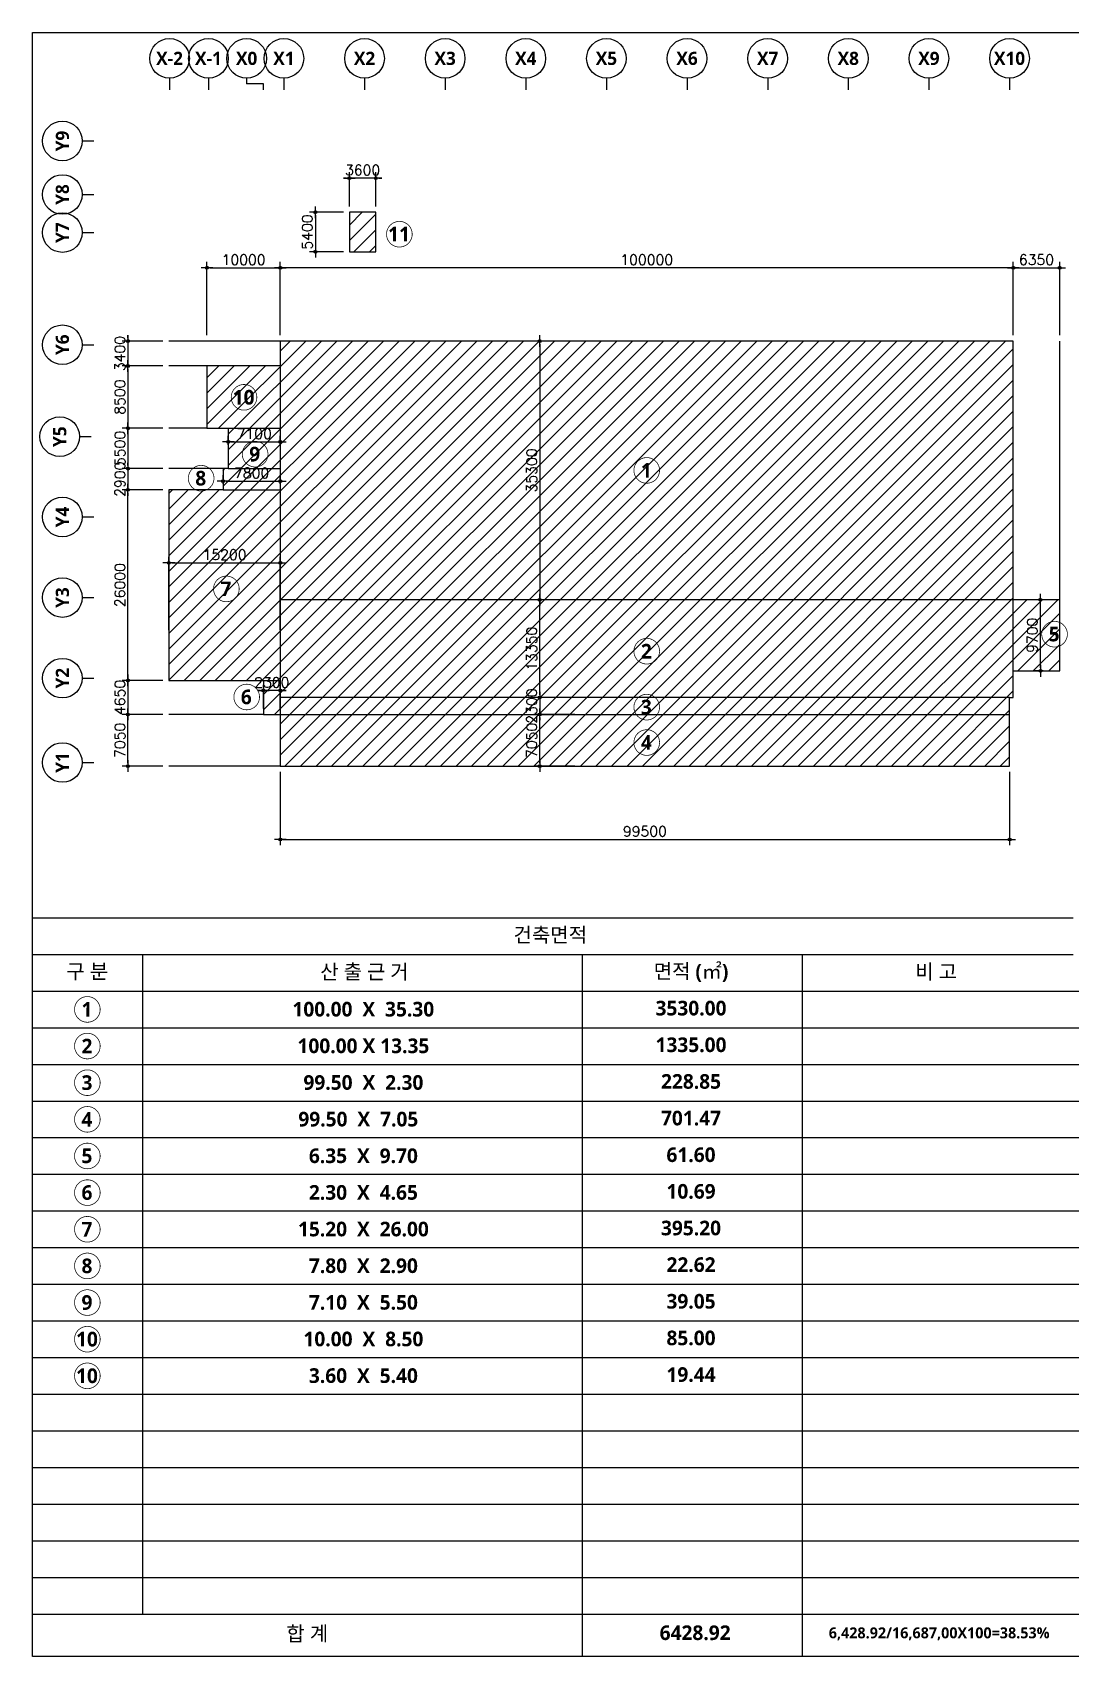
# Model space of a CAD drawing. Header units: millimetres. Extents: x 8000 to 190005487, y 8000 to 455456909.
# Drawn here: x 8000 to 149623, y 8000 to 229600 of the extents above; entities that cross this region are included whole.
import ezdxf
from ezdxf.enums import TextEntityAlignment as Align

# ---------------------------------------------------------------- set-up
doc = ezdxf.new("R2010")
doc.units = ezdxf.units.MM
doc.header["$LTSCALE"] = 800
doc.header["$MEASUREMENT"] = 0
doc.header["$PDSIZE"] = -10
doc.layers.get('0').update_dxf_attribs({"linetype": 'CONTINUOUS'})
doc.layers.get('Defpoints').update_dxf_attribs({"color": 153, "linetype": 'CONTINUOUS'})
for name, color, linetype in [('1-HY', 8, 'CONTINUOUS'), ('8', 8, 'CONTINUOUS'), ('A-ANNO-TEXT2', 3, 'CONTINUOUS'), ('COL', 2, 'CONTINUOUS'), ('X-SEC-종$0$A-ST-AXIS-BUB', 7, 'CONTINUOUS')]:
    doc.layers.add(name, color=color, linetype=linetype)
doc.styles.add('SH_대대리576', font='NanumGothicBold.ttf')
doc.styles.get("Standard").update_dxf_attribs({"font": 'SIMPLEX.shx'})
doc.dimstyles.new('사본 SHP 800', dxfattribs={"dimscale": 400, "dimtxt": 3.5, "dimasz": 1, "dimexe": 2, "dimexo": 2, "dimgap": 1, "dimtad": 1, "dimdec": 0, "dimzin": 0, "dimdsep": 46, "dimtxsty": 'Standard', "dimblk": 'DIMDOT', "dimcen": 0.09, "dimclrt": 3, "dimadec": 0, "dimazin": 1, "dimtfac": 1, "dimtdec": 0, "dimtix": 1, "dimtmove": 2, "dimatfit": 0, "dimldrblk": 'DIMDOT', "dimfxl": 1, "dimtfillclr": 3, "dimtolj": 1, "dimtzin": 0, "dimarcsym": 0})

# ---------------------------------------------------------------- blocks, each defined once
blk = doc.blocks.new('X-SEC-종$0$A-ST-AXIS-BUB-1')
at = {"layer": 'X-SEC-종$0$A-ST-AXIS-BUB'}
blk.add_line((0, 350), (0, 0), dxfattribs=at)
blk.add_circle((0, 950), 600, dxfattribs=at)
blk = doc.blocks.new('A$C75C439D1')
at = {"layer": 'X-SEC-종$0$A-ST-AXIS-BUB'}
blk.add_line((1800, 1050, -103000), (1800, 525, -103000), dxfattribs=at)
at = {"layer": 'X-SEC-종$0$A-ST-AXIS-BUB', "elevation": -103000}
blk.add_lwpolyline([(3323, 0), (3323, 525), (1800, 525)], dxfattribs=at)
at = {"layer": 'X-SEC-종$0$A-ST-AXIS-BUB'}
blk.add_circle((1800, 2850, -103000), 1800, dxfattribs=at)
blk = doc.blocks.new('DIMDOT')
at = {"color": 0}
blk.add_line((-2, 0), (2, 0), dxfattribs=at)
for radius in [0.5, 0.25]:
    blk.add_circle((0, 0), radius, dxfattribs=at)
blk = doc.blocks.new('*D117')
at = {"color": 0, "lineweight": -2}
for p, q in [((41805, 188293), (41805, 198293)), ((141405, 197493), (42205, 197493)), ((141805, 188293), (141805, 198293))]:
    blk.add_line(p, q, dxfattribs=at)
at = {"layer": 'Defpoints', "color": 0}
for p in [(41805, 197493), (41805, 187493), (141805, 187493)]:
    blk.add_point(p, dxfattribs=at)
at = {"color": 0, "linetype": 'ByBlock', "lineweight": -2, "xscale": 400, "yscale": 400, "zscale": 400, "rotation": 180}
blk.add_blockref('DIMDOT', (41805, 197493), dxfattribs=at)
at = {"color": 0, "linetype": 'ByBlock', "lineweight": -2, "xscale": 400, "yscale": 400, "zscale": 400}
blk.add_blockref('DIMDOT', (141805, 197493), dxfattribs=at)
at = {"color": 3, "insert": (91805, 198594), "char_height": 1400, "attachment_point": 5}
blk.add_mtext('\\A1;100000', dxfattribs=at)
blk = doc.blocks.new('*D118')
at = {"color": 0, "lineweight": -2}
for p, q in [((31805, 188293), (31805, 198293)), ((32205, 197493), (41405, 197493)), ((41805, 188293), (41805, 198293))]:
    blk.add_line(p, q, dxfattribs=at)
at = {"layer": 'Defpoints', "color": 0}
for p in [(41805, 197493), (31805, 187493), (41805, 187493)]:
    blk.add_point(p, dxfattribs=at)
at = {"color": 0, "linetype": 'ByBlock', "lineweight": -2, "xscale": 400, "yscale": 400, "zscale": 400, "rotation": 180}
blk.add_blockref('DIMDOT', (31805, 197493), dxfattribs=at)
at = {"color": 0, "linetype": 'ByBlock', "lineweight": -2, "xscale": 400, "yscale": 400, "zscale": 400}
blk.add_blockref('DIMDOT', (41805, 197493), dxfattribs=at)
at = {"color": 3, "insert": (36805, 198594), "char_height": 1400, "attachment_point": 5}
blk.add_mtext('\\A1;10000', dxfattribs=at)
blk = doc.blocks.new('*D119')
at = {"color": 0, "lineweight": -2}
for p, q in [((25805, 187493), (20229, 187493)), ((21029, 187893), (21029, 188293)), ((21029, 187493), (21029, 184093)), ((25805, 184093), (20229, 184093)), ((21029, 183693), (21029, 183293))]:
    blk.add_line(p, q, dxfattribs=at)
at = {"layer": 'Defpoints', "color": 0}
for p in [(26605, 187493), (21029, 184093), (26605, 184093)]:
    blk.add_point(p, dxfattribs=at)
at = {"color": 0, "linetype": 'ByBlock', "lineweight": -2, "xscale": 400, "yscale": 400, "zscale": 400}
for p, rotation in [((21029, 187493), 270), ((21029, 184093), 90)]:
    blk.add_blockref('DIMDOT', p, dxfattribs=dict(at, rotation=rotation))
at = {"color": 3, "insert": (19928, 185793), "char_height": 1400, "attachment_point": 5, "rotation": 90}
blk.add_mtext('\\A1;3400', dxfattribs=at)
blk = doc.blocks.new('*D120')
at = {"color": 0, "lineweight": -2}
for p, q in [((25805, 184093), (20229, 184093)), ((21029, 183693), (21029, 175993)), ((25805, 175593), (20229, 175593))]:
    blk.add_line(p, q, dxfattribs=at)
at = {"layer": 'Defpoints', "color": 0}
for p in [(26605, 184093), (21029, 175593), (26605, 175593)]:
    blk.add_point(p, dxfattribs=at)
at = {"color": 0, "linetype": 'ByBlock', "lineweight": -2, "xscale": 400, "yscale": 400, "zscale": 400}
for p, rotation in [((21029, 184093), 90), ((21029, 175593), 270)]:
    blk.add_blockref('DIMDOT', p, dxfattribs=dict(at, rotation=rotation))
at = {"color": 3, "insert": (19928, 179843), "char_height": 1400, "attachment_point": 5, "rotation": 90}
blk.add_mtext('\\A1;8500', dxfattribs=at)
blk = doc.blocks.new('*D121')
at = {"color": 0, "lineweight": -2}
for p, q in [((25805, 175593), (20229, 175593)), ((21029, 175193), (21029, 170493)), ((25805, 170093), (20229, 170093))]:
    blk.add_line(p, q, dxfattribs=at)
at = {"layer": 'Defpoints', "color": 0}
for p in [(26605, 175593), (21029, 170093), (26605, 170093)]:
    blk.add_point(p, dxfattribs=at)
at = {"color": 0, "linetype": 'ByBlock', "lineweight": -2, "xscale": 400, "yscale": 400, "zscale": 400}
for p, rotation in [((21029, 175593), 90), ((21029, 170093), 270)]:
    blk.add_blockref('DIMDOT', p, dxfattribs=dict(at, rotation=rotation))
at = {"color": 3, "insert": (19928, 172843), "char_height": 1400, "attachment_point": 5, "rotation": 90}
blk.add_mtext('\\A1;5500', dxfattribs=at)
blk = doc.blocks.new('*D122')
at = {"color": 0, "lineweight": -2}
for p, q in [((21029, 170493), (21029, 170893)), ((25805, 170093), (20229, 170093)), ((21029, 170093), (21029, 167193)), ((25805, 167193), (20229, 167193)), ((21029, 166793), (21029, 166393))]:
    blk.add_line(p, q, dxfattribs=at)
at = {"layer": 'Defpoints', "color": 0}
for p in [(26605, 170093), (21029, 167193), (26605, 167193)]:
    blk.add_point(p, dxfattribs=at)
at = {"color": 0, "linetype": 'ByBlock', "lineweight": -2, "xscale": 400, "yscale": 400, "zscale": 400}
for p, rotation in [((21029, 170093), 270), ((21029, 167193), 90)]:
    blk.add_blockref('DIMDOT', p, dxfattribs=dict(at, rotation=rotation))
at = {"color": 3, "insert": (19928, 168643), "char_height": 1400, "attachment_point": 5, "rotation": 90}
blk.add_mtext('\\A1;2900', dxfattribs=at)
blk = doc.blocks.new('*D123')
at = {"color": 0, "lineweight": -2}
for p, q in [((25805, 167193), (20229, 167193)), ((21029, 141593), (21029, 166793)), ((25805, 141193), (20229, 141193))]:
    blk.add_line(p, q, dxfattribs=at)
at = {"layer": 'Defpoints', "color": 0}
for p in [(21029, 167193), (26605, 167193), (26605, 141193)]:
    blk.add_point(p, dxfattribs=at)
at = {"color": 0, "linetype": 'ByBlock', "lineweight": -2, "xscale": 400, "yscale": 400, "zscale": 400}
for p, rotation in [((21029, 167193), 90), ((21029, 141193), 270)]:
    blk.add_blockref('DIMDOT', p, dxfattribs=dict(at, rotation=rotation))
at = {"color": 3, "insert": (19928, 154193), "char_height": 1400, "attachment_point": 5, "rotation": 90}
blk.add_mtext('\\A1;26000', dxfattribs=at)
blk = doc.blocks.new('*D124')
at = {"color": 0, "lineweight": -2}
for p, q in [((25805, 141193), (20229, 141193)), ((21029, 140793), (21029, 136943)), ((25805, 136543), (20229, 136543))]:
    blk.add_line(p, q, dxfattribs=at)
at = {"layer": 'Defpoints', "color": 0}
for p in [(26605, 141193), (21029, 136543), (26605, 136543)]:
    blk.add_point(p, dxfattribs=at)
at = {"color": 0, "linetype": 'ByBlock', "lineweight": -2, "xscale": 400, "yscale": 400, "zscale": 400}
for p, rotation in [((21029, 141193), 90), ((21029, 136543), 270)]:
    blk.add_blockref('DIMDOT', p, dxfattribs=dict(at, rotation=rotation))
at = {"color": 3, "insert": (19928, 138868), "char_height": 1400, "attachment_point": 5, "rotation": 90}
blk.add_mtext('\\A1;4650', dxfattribs=at)
blk = doc.blocks.new('*D125')
at = {"color": 0, "lineweight": -2}
for p, q in [((25805, 136543), (20229, 136543)), ((21029, 129893), (21029, 136143)), ((25805, 129493), (20229, 129493))]:
    blk.add_line(p, q, dxfattribs=at)
at = {"layer": 'Defpoints', "color": 0}
for p in [(21029, 136543), (26605, 136543), (26605, 129493)]:
    blk.add_point(p, dxfattribs=at)
at = {"color": 0, "linetype": 'ByBlock', "lineweight": -2, "xscale": 400, "yscale": 400, "zscale": 400}
for p, rotation in [((21029, 136543), 90), ((21029, 129493), 270)]:
    blk.add_blockref('DIMDOT', p, dxfattribs=dict(at, rotation=rotation))
at = {"color": 3, "insert": (19928, 133018), "char_height": 1400, "attachment_point": 5, "rotation": 90}
blk.add_mtext('\\A1;7050', dxfattribs=at)
blk = doc.blocks.new('*D126')
at = {"color": 0, "lineweight": -2}
for p, q in [((81987, 187493), (76411, 187493)), ((77211, 187093), (77211, 152593)), ((81987, 152193), (76411, 152193))]:
    blk.add_line(p, q, dxfattribs=at)
at = {"layer": 'Defpoints', "color": 0}
for p in [(82787, 187493), (77211, 152193), (82787, 152193)]:
    blk.add_point(p, dxfattribs=at)
at = {"color": 0, "linetype": 'ByBlock', "lineweight": -2, "xscale": 400, "yscale": 400, "zscale": 400}
for p, rotation in [((77211, 187493), 90), ((77211, 152193), 270)]:
    blk.add_blockref('DIMDOT', p, dxfattribs=dict(at, rotation=rotation))
at = {"color": 3, "insert": (76110, 169843), "char_height": 1400, "attachment_point": 5, "rotation": 90}
blk.add_mtext('\\A1;35300', dxfattribs=at)
blk = doc.blocks.new('*D127')
at = {"color": 0, "lineweight": -2}
for p, q in [((141805, 188293), (141805, 198293)), ((142205, 197493), (147755, 197493)), ((148155, 188293), (148155, 198293))]:
    blk.add_line(p, q, dxfattribs=at)
at = {"layer": 'Defpoints', "color": 0}
for p in [(148155, 197493), (141805, 187493), (148155, 187493)]:
    blk.add_point(p, dxfattribs=at)
at = {"color": 0, "linetype": 'ByBlock', "lineweight": -2, "xscale": 400, "yscale": 400, "zscale": 400, "rotation": 180}
blk.add_blockref('DIMDOT', (141805, 197493), dxfattribs=at)
at = {"color": 0, "linetype": 'ByBlock', "lineweight": -2, "xscale": 400, "yscale": 400, "zscale": 400}
blk.add_blockref('DIMDOT', (148155, 197493), dxfattribs=at)
at = {"color": 3, "insert": (144980, 198594), "char_height": 1400, "attachment_point": 5}
blk.add_mtext('\\A1;6350', dxfattribs=at)
blk = doc.blocks.new('*D128')
at = {"color": 0, "lineweight": -2}
for p, q in [((81987, 152193), (76411, 152193)), ((77211, 139243), (77211, 151793)), ((81987, 138843), (76411, 138843))]:
    blk.add_line(p, q, dxfattribs=at)
at = {"layer": 'Defpoints', "color": 0}
for p in [(77211, 152193), (82787, 152193), (82787, 138843)]:
    blk.add_point(p, dxfattribs=at)
at = {"color": 0, "linetype": 'ByBlock', "lineweight": -2, "xscale": 400, "yscale": 400, "zscale": 400}
for p, rotation in [((77211, 152193), 90), ((77211, 138843), 270)]:
    blk.add_blockref('DIMDOT', p, dxfattribs=dict(at, rotation=rotation))
at = {"color": 3, "insert": (76110, 145518), "char_height": 1400, "attachment_point": 5, "rotation": 90}
blk.add_mtext('\\A1;13350', dxfattribs=at)
blk = doc.blocks.new('*D129')
at = {"color": 0, "lineweight": -2}
for p, q in [((77211, 139243), (77211, 139643)), ((81987, 138843), (76411, 138843)), ((77211, 138843), (77211, 136543)), ((81987, 136543), (76411, 136543)), ((77211, 136143), (77211, 135743))]:
    blk.add_line(p, q, dxfattribs=at)
at = {"layer": 'Defpoints', "color": 0}
for p in [(82787, 138843), (77211, 136543), (82787, 136543)]:
    blk.add_point(p, dxfattribs=at)
at = {"color": 0, "linetype": 'ByBlock', "lineweight": -2, "xscale": 400, "yscale": 400, "zscale": 400}
for p, rotation in [((77211, 138843), 270), ((77211, 136543), 90)]:
    blk.add_blockref('DIMDOT', p, dxfattribs=dict(at, rotation=rotation))
at = {"color": 3, "insert": (76110, 137693), "char_height": 1400, "attachment_point": 5, "rotation": 90}
blk.add_mtext('\\A1;2300', dxfattribs=at)
blk = doc.blocks.new('*D130')
at = {"color": 0, "lineweight": -2}
for p, q in [((81987, 136543), (76411, 136543)), ((77211, 129893), (77211, 136143)), ((81987, 129493), (76411, 129493))]:
    blk.add_line(p, q, dxfattribs=at)
at = {"layer": 'Defpoints', "color": 0}
for p in [(77211, 136543), (82787, 136543), (82787, 129493)]:
    blk.add_point(p, dxfattribs=at)
at = {"color": 0, "linetype": 'ByBlock', "lineweight": -2, "xscale": 400, "yscale": 400, "zscale": 400}
for p, rotation in [((77211, 136543), 90), ((77211, 129493), 270)]:
    blk.add_blockref('DIMDOT', p, dxfattribs=dict(at, rotation=rotation))
at = {"color": 3, "insert": (76110, 133018), "char_height": 1400, "attachment_point": 5, "rotation": 90}
blk.add_mtext('\\A1;7050', dxfattribs=at)
blk = doc.blocks.new('*D131')
at = {"color": 0, "lineweight": -2}
for p, q in [((41805, 128693), (41805, 118693)), ((141305, 128693), (141305, 118693)), ((42205, 119493), (140905, 119493))]:
    blk.add_line(p, q, dxfattribs=at)
at = {"layer": 'Defpoints', "color": 0}
for p in [(41805, 129493), (141305, 129493), (141305, 119493)]:
    blk.add_point(p, dxfattribs=at)
at = {"color": 0, "linetype": 'ByBlock', "lineweight": -2, "xscale": 400, "yscale": 400, "zscale": 400, "rotation": 180}
blk.add_blockref('DIMDOT', (41805, 119493), dxfattribs=at)
at = {"color": 0, "linetype": 'ByBlock', "lineweight": -2, "xscale": 400, "yscale": 400, "zscale": 400}
blk.add_blockref('DIMDOT', (141305, 119493), dxfattribs=at)
at = {"color": 3, "insert": (91555, 120594), "char_height": 1400, "attachment_point": 5}
blk.add_mtext('\\A1;99500', dxfattribs=at)
blk = doc.blocks.new('*D132')
at = {"color": 0, "lineweight": -2}
for p, q in [((145891, 152193), (144707, 152193)), ((145507, 142893), (145507, 151793)), ((145891, 142493), (144707, 142493))]:
    blk.add_line(p, q, dxfattribs=at)
at = {"layer": 'Defpoints', "color": 0}
for p in [(145507, 152193), (146691, 152193), (146691, 142493)]:
    blk.add_point(p, dxfattribs=at)
at = {"color": 0, "linetype": 'ByBlock', "lineweight": -2, "xscale": 400, "yscale": 400, "zscale": 400}
for p, rotation in [((145507, 152193), 90), ((145507, 142493), 270)]:
    blk.add_blockref('DIMDOT', p, dxfattribs=dict(at, rotation=rotation))
at = {"color": 3, "insert": (144406, 147343), "char_height": 1400, "attachment_point": 5, "rotation": 90}
blk.add_mtext('\\A1;9700', dxfattribs=at)
blk = doc.blocks.new('*D133')
at = {"color": 0, "lineweight": -2}
for p, q in [((39105, 139807), (38705, 139807)), ((39505, 137343), (39505, 140607)), ((41805, 139807), (39505, 139807)), ((41805, 137343), (41805, 140607)), ((42205, 139807), (42605, 139807))]:
    blk.add_line(p, q, dxfattribs=at)
at = {"layer": 'Defpoints', "color": 0}
for p in [(39505, 139807), (39505, 136543), (41805, 136543)]:
    blk.add_point(p, dxfattribs=at)
at = {"color": 0, "linetype": 'ByBlock', "lineweight": -2, "xscale": 400, "yscale": 400, "zscale": 400}
blk.add_blockref('DIMDOT', (39505, 139807), dxfattribs=at)
at = {"color": 0, "linetype": 'ByBlock', "lineweight": -2, "xscale": 400, "yscale": 400, "zscale": 400, "rotation": 180}
blk.add_blockref('DIMDOT', (41805, 139807), dxfattribs=at)
at = {"color": 3, "insert": (40655, 140908), "char_height": 1400, "attachment_point": 5}
blk.add_mtext('\\A1;2300', dxfattribs=at)
blk = doc.blocks.new('*D134')
at = {"color": 0, "lineweight": -2}
for p, q in [((26605, 148042), (26605, 158042)), ((41805, 148042), (41805, 158042)), ((27005, 157242), (41405, 157242))]:
    blk.add_line(p, q, dxfattribs=at)
at = {"layer": 'Defpoints', "color": 0}
for p in [(41805, 157242), (26605, 147242), (41805, 147242)]:
    blk.add_point(p, dxfattribs=at)
at = {"color": 0, "linetype": 'ByBlock', "lineweight": -2, "xscale": 400, "yscale": 400, "zscale": 400, "rotation": 180}
blk.add_blockref('DIMDOT', (26605, 157242), dxfattribs=at)
at = {"color": 0, "linetype": 'ByBlock', "lineweight": -2, "xscale": 400, "yscale": 400, "zscale": 400}
blk.add_blockref('DIMDOT', (41805, 157242), dxfattribs=at)
at = {"color": 3, "insert": (34205, 158343), "char_height": 1400, "attachment_point": 5}
blk.add_mtext('\\A1;15200', dxfattribs=at)
blk = doc.blocks.new('*D135')
at = {"color": 0, "lineweight": -2}
for p, q in [((34005, 167993), (34005, 169179)), ((41805, 167993), (41805, 169179)), ((34405, 168379), (41405, 168379))]:
    blk.add_line(p, q, dxfattribs=at)
at = {"layer": 'Defpoints', "color": 0}
for p in [(34005, 167193), (41805, 168379), (41805, 167193)]:
    blk.add_point(p, dxfattribs=at)
at = {"color": 0, "linetype": 'ByBlock', "lineweight": -2, "xscale": 400, "yscale": 400, "zscale": 400, "rotation": 180}
blk.add_blockref('DIMDOT', (34005, 168379), dxfattribs=at)
at = {"color": 0, "linetype": 'ByBlock', "lineweight": -2, "xscale": 400, "yscale": 400, "zscale": 400}
blk.add_blockref('DIMDOT', (41805, 168379), dxfattribs=at)
at = {"color": 3, "insert": (37905, 169480), "char_height": 1400, "attachment_point": 5}
blk.add_mtext('\\A1;7800', dxfattribs=at)
blk = doc.blocks.new('*D136')
at = {"color": 0, "lineweight": -2}
for p, q in [((34705, 173355), (34705, 174542)), ((35105, 173742), (41405, 173742)), ((41805, 173355), (41805, 174542))]:
    blk.add_line(p, q, dxfattribs=at)
at = {"layer": 'Defpoints', "color": 0}
for p in [(41805, 173742), (34705, 172555), (41805, 172555)]:
    blk.add_point(p, dxfattribs=at)
at = {"color": 0, "linetype": 'ByBlock', "lineweight": -2, "xscale": 400, "yscale": 400, "zscale": 400, "rotation": 180}
blk.add_blockref('DIMDOT', (34705, 173742), dxfattribs=at)
at = {"color": 0, "linetype": 'ByBlock', "lineweight": -2, "xscale": 400, "yscale": 400, "zscale": 400}
blk.add_blockref('DIMDOT', (41805, 173742), dxfattribs=at)
at = {"color": 3, "insert": (38255, 174843), "char_height": 1400, "attachment_point": 5}
blk.add_mtext('\\A1;7100', dxfattribs=at)
blk = doc.blocks.new('*D144')
at = {"color": 0, "lineweight": -2}
for p, q in [((50441, 205077), (45792, 205077)), ((46592, 204677), (46592, 200077)), ((50441, 199677), (45792, 199677))]:
    blk.add_line(p, q, dxfattribs=at)
at = {"layer": 'Defpoints', "color": 0}
for p in [(51241, 205077), (46592, 199677), (51241, 199677)]:
    blk.add_point(p, dxfattribs=at)
at = {"color": 0, "linetype": 'ByBlock', "lineweight": -2, "xscale": 400, "yscale": 400, "zscale": 400}
for p, rotation in [((46592, 205077), 90), ((46592, 199677), 270)]:
    blk.add_blockref('DIMDOT', p, dxfattribs=dict(at, rotation=rotation))
at = {"color": 3, "insert": (45491, 202377), "char_height": 1400, "attachment_point": 5, "rotation": 90}
blk.add_mtext('\\A1;5400', dxfattribs=at)
blk = doc.blocks.new('*D145')
at = {"color": 0, "lineweight": -2}
for p, q in [((51241, 205877), (51241, 210526)), ((54841, 205877), (54841, 210526)), ((50841, 209726), (50441, 209726)), ((54841, 209726), (51241, 209726)), ((55241, 209726), (55641, 209726))]:
    blk.add_line(p, q, dxfattribs=at)
at = {"layer": 'Defpoints', "color": 0}
for p in [(51241, 209726), (51241, 205077), (54841, 205077)]:
    blk.add_point(p, dxfattribs=at)
at = {"color": 0, "linetype": 'ByBlock', "lineweight": -2, "xscale": 400, "yscale": 400, "zscale": 400}
blk.add_blockref('DIMDOT', (51241, 209726), dxfattribs=at)
at = {"color": 0, "linetype": 'ByBlock', "lineweight": -2, "xscale": 400, "yscale": 400, "zscale": 400, "rotation": 180}
blk.add_blockref('DIMDOT', (54841, 209726), dxfattribs=at)
at = {"color": 3, "insert": (53041, 210826), "char_height": 1400, "attachment_point": 5}
blk.add_mtext('\\A1;3600', dxfattribs=at)

msp = doc.modelspace()

# ---------------------------------------------------------------- hatches: boundary and pattern name
at = {"layer": '1-HY', "transparency": 33554687}
h = msp.add_hatch(dxfattribs=at)
h.set_pattern_fill('ANSI31', color=256, scale=12000)
h.set_pattern_definition([(45, (-2825949, 1441491.1), (-1060.6602, 1060.6602), [])])
h.paths.add_polyline_path([(54840.8, 199677), (54840.8, 205077), (51240.8, 205077), (51240.8, 199677)])
h = msp.add_hatch(dxfattribs=at)
h.set_pattern_fill('ANSI31', color=256, scale=12000)
h.set_pattern_definition([(45, (-2359982.4, 1441491.1), (-1060.6602, 1060.6602), [])])
h.paths.add_polyline_path([(31805.3, 175592.9), (34705.3, 175592.9), (34705.3, 170092.9), (34005.3, 170092.9), (34005.3, 167192.9), (26605.3, 167192.9), (26605.3, 141192.9), (39505.3, 141192.9), (39505.3, 136542.9), (41805.3, 136542.9), (41805.3, 129492.9), (141305.3, 129492.9), (141305.3, 138842.9), (141805.3, 138842.9), (141805.3, 142492.9), (148155.3, 142492.9), (148155.3, 152192.9), (141805.3, 152192.9), (141805.3, 163492.9), (141805.3, 187492.9), (118805.3, 187492.9), (86805.3, 187492.9), (82305.3, 187492.9), (46605.3, 187492.9), (41805.3, 187492.9), (41805.3, 184092.9), (31805.3, 184092.9)])

# ---------------------------------------------------------------- linework, layer by layer
for p, q in [((41805.3, 184092.9), (41805.3, 152192.9)), ((34705.3, 175592.9), (41805.3, 175592.9)), ((34705.3, 170092.9), (41805.3, 170092.9)), ((34005.3, 167192.9), (41805.3, 167192.9)), ((141805.3, 152192.9), (41805.3, 152192.9)), ((41805.3, 152192.9), (41805.3, 136542.9)), ((141805.3, 142492.9), (141805.3, 152192.9)), ((39505.3, 141192.9), (41805.3, 141192.9)), ((141305.3, 138842.9), (41805.3, 138842.9)), ((41805.3, 136542.9), (141305.3, 136542.9)), ((23000, 103800), (23000, 13800)), ((23000, 103800), (23000, 98800)), ((23000, 103800), (23000, 98800)), ((83000, 103800), (83000, 8000)), ((113000, 103800), (113000, 8000)), ((8000, 98800), (292000, 98800)), ((8000, 93800), (292000, 93800)), ((8000, 88800), (292000, 88800)), ((8000, 83800), (292000, 83800)), ((8000, 78800), (292000, 78800)), ((8000, 73800), (292000, 73800)), ((8000, 68800), (292000, 68800)), ((8000, 63800), (292000, 63800)), ((8000, 58800), (292000, 58800)), ((8000, 53800), (292000, 53800)), ((8000, 48800), (292000, 48800)), ((8000, 43800), (292000, 43800)), ((8000, 38800), (292000, 38800)), ((8000, 33800), (292000, 33800)), ((8000, 28800), (292000, 28800)), ((8000, 23800), (292000, 23800)), ((8000, 18800), (292000, 18800)), ((8000, 13800), (292000, 13800))]:
    msp.add_line(p, q)
at = {"const_width": 100}
for points in [[(13736.7, 96298.2, 1), (17236.7, 96298.2, 1)], [(13736.7, 91298.2, 1), (17236.7, 91298.2, 1)], [(13736.7, 86298.2, 1), (17236.7, 86298.2, 1)], [(13736.7, 81298.2, 1), (17236.7, 81298.2, 1)], [(13736.7, 76298.2, 1), (17236.7, 76298.2, 1)], [(13736.7, 71298.2, 1), (17236.7, 71298.2, 1)], [(13736.7, 66298.2, 1), (17236.7, 66298.2, 1)], [(13736.7, 61298.2, 1), (17236.7, 61298.2, 1)], [(13736.7, 56298.2, 1), (17236.7, 56298.2, 1)], [(13736.7, 51298.2, 1), (17236.7, 51298.2, 1)], [(13736.7, 46298.2, 1), (17236.7, 46298.2, 1)]]:
    msp.add_lwpolyline(points, format="xyb", close=True, dxfattribs=at)
at = {"layer": '8'}
for p, q in [((41805.3, 187492.9), (26605.3, 187492.9)), ((148155.3, 152192.9), (148155.3, 187492.9)), ((31805.3, 184092.9), (26605.3, 184092.9)), ((31805.3, 175592.9), (26605.3, 175592.9)), ((34005.3, 170092.9), (26605.3, 170092.9)), ((39505.3, 136542.9), (26605.3, 136542.9)), ((41805.3, 129492.9), (26605.3, 129492.9))]:
    msp.add_line(p, q, dxfattribs=at)
at = {"layer": 'A-ANNO-TEXT2', "const_width": 100}
for points in [[(56306.6, 202074, 1), (59806.6, 202074, 1)], [(35110.4, 179819.3, 1), (38610.4, 179819.3, 1)], [(36627.5, 172063.9, 1), (40127.5, 172063.9, 1)], [(90055.3, 169842.9, 1), (93555.3, 169842.9, 1)], [(29262.5, 168775.8, 1), (32762.5, 168775.8, 1)], [(32702.2, 153676.5, 1), (36202.2, 153676.5, 1)], [(145695.4, 147495.7, 1), (149195.4, 147495.7, 1)], [(90055.3, 145176, 1), (93555.3, 145176, 1)], [(35475.1, 138926.2, 1), (38975.1, 138926.2, 1)], [(90055.3, 137540.9, 1), (93555.3, 137540.9, 1)], [(90055.3, 132711.9, 1), (93555.3, 132711.9, 1)]]:
    msp.add_lwpolyline(points, format="xyb", close=True, dxfattribs=at)
at = {"layer": 'COL'}
for p, q in [((8000, 108800), (150000, 108800)), ((8000, 103800), (150000, 103800))]:
    msp.add_line(p, q, dxfattribs=at)
for points in [[(54840.8, 199677), (54840.8, 205077), (51240.8, 205077), (51240.8, 199677)], [(31805.3, 175592.9), (34705.3, 175592.9), (34705.3, 170092.9), (34005.3, 170092.9), (34005.3, 167192.9), (26605.3, 167192.9), (26605.3, 141192.9), (39505.3, 141192.9), (39505.3, 136542.9), (41805.3, 136542.9), (41805.3, 129492.9), (141305.3, 129492.9), (141305.3, 138842.9), (141805.3, 138842.9), (141805.3, 142492.9), (148155.3, 142492.9), (148155.3, 152192.9), (141805.3, 152192.9), (141805.3, 163492.9), (141805.3, 187492.9), (118805.3, 187492.9), (86805.3, 187492.9), (82305.3, 187492.9), (46605.3, 187492.9), (41805.3, 187492.9), (41805.3, 184092.9), (31805.3, 184092.9)]]:
    msp.add_lwpolyline(points, close=True, dxfattribs=at)
at = {"layer": 'Defpoints'}
msp.add_lwpolyline([(8000, 229600), (292000, 229600), (292000, 8000), (8000, 8000)], close=True, dxfattribs=at)

# ---------------------------------------------------------------- block references
at = {"layer": 'X-SEC-종$0$A-ST-AXIS-BUB'}
for name, p, xscale, yscale, zscale in [('X-SEC-종$0$A-ST-AXIS-BUB-1', (26705.3, 221792.9), 4.5, 4.5, 4.5), ('X-SEC-종$0$A-ST-AXIS-BUB-1', (32005.3, 221792.9), 4.5, 4.5, 4.5), ('A$C75C439D1', (34521, 221792.9), 1.5, 1.5, 1.5), ('X-SEC-종$0$A-ST-AXIS-BUB-1', (42305.3, 221792.9), 4.5, 4.5, 4.5), ('X-SEC-종$0$A-ST-AXIS-BUB-1', (53305.3, 221792.9), 4.5, 4.5, 4.5), ('X-SEC-종$0$A-ST-AXIS-BUB-1', (64305.3, 221792.9), 4.5, 4.5, 4.5), ('X-SEC-종$0$A-ST-AXIS-BUB-1', (75305.3, 221792.9), 4.5, 4.5, 4.5), ('X-SEC-종$0$A-ST-AXIS-BUB-1', (86305.3, 221792.9), 4.5, 4.5, 4.5), ('X-SEC-종$0$A-ST-AXIS-BUB-1', (97305.3, 221792.9), 4.5, 4.5, 4.5), ('X-SEC-종$0$A-ST-AXIS-BUB-1', (108305.3, 221792.9), 4.5, 4.5, 4.5), ('X-SEC-종$0$A-ST-AXIS-BUB-1', (119305.3, 221792.9), 4.5, 4.5, 4.5), ('X-SEC-종$0$A-ST-AXIS-BUB-1', (130305.3, 221792.9), 4.5, 4.5, 4.5), ('X-SEC-종$0$A-ST-AXIS-BUB-1', (141305.3, 221792.9), 4.5, 4.5, 4.5)]:
    msp.add_blockref(name, p, dxfattribs=dict(at, xscale=xscale, yscale=yscale, zscale=zscale))
at = {"layer": 'X-SEC-종$0$A-ST-AXIS-BUB', "xscale": 4.5, "yscale": 4.5, "zscale": 4.5, "rotation": 90}
for p in [(16352.3, 214792.9), (16352.3, 207492.9), (16352.3, 202292.9), (16352.3, 186992.9), (15990.4, 174450.6), (16352.3, 163492.9), (16352.3, 152492.9), (16352.3, 141492.9), (16352.3, 129992.9)]:
    msp.add_blockref('X-SEC-종$0$A-ST-AXIS-BUB-1', p, dxfattribs=at)

# ---------------------------------------------------------------- texts
at = {"layer": 'A-ANNO-TEXT2', "style": 'SH_대대리576'}
for s, p in [('11', (58001.8, 202083.5)), ('10', (36805.6, 179828.8)), ('9', (38322.7, 172073.4)), ('1', (91750.5, 169852.4)), ('8', (30957.7, 168785.3)), ('7', (34397.4, 153686)), ('5', (147390.6, 147505.3)), ('2', (91750.5, 145185.5)), ('6', (37170.3, 138935.7)), ('3', (91750.5, 137550.4)), ('4', (91750.5, 132721.4)), ('건축면적', (78639, 106495.9)), ('구 분', (15482.3, 101469.6)), ('산 출 근 거 ', (53626, 101469.6)), ('면적 (㎡)', (97847.6, 101469.6)), ('비 고', (131285.8, 101469.6)), ('1', (15431.9, 96307.7)), ('100.00  X  35.30', (53137.6, 96328.1)), ('3530.00', (97847.6, 96469.6)), ('2', (15431.9, 91307.7)), ('100.00 X 13.35', (53149.2, 91328.1)), ('1335.00', (97847.6, 91469.6)), ('3', (15431.9, 86307.7)), ('99.50  X  2.30', (53149.2, 86328.1)), ('228.85', (97847.6, 86469.6)), ('4', (15431.9, 81307.7)), ('99.50  X  7.05', (52456.9, 81328.1)), ('701.47', (97847.6, 81469.6)), ('5', (15431.9, 76307.7)), ('6.35  X  9.70', (53148.5, 76328.1)), ('61.60', (97847.6, 76469.6)), ('6', (15431.9, 71307.7)), ('2.30  X  4.65', (53148.5, 71328.1)), ('10.69', (97847.6, 71469.6)), ('7', (15431.9, 66307.7)), ('15.20  X  26.00', (53149.2, 66328.1)), ('395.20', (97847.6, 66469.6)), ('8', (15431.9, 61307.7)), ('7.80  X  2.90', (53148.5, 61328.1)), ('22.62', (97847.6, 61469.6)), ('9', (15431.9, 56307.7)), ('7.10  X  5.50', (53148.5, 56328.1)), ('39.05', (97847.6, 56469.6)), ('10', (15431.9, 51307.7)), ('10.00  X  8.50', (53148.5, 51328.1)), ('85.00', (97847.6, 51469.6)), ('10', (15431.9, 46307.7)), ('합 계', (45498, 11168.1))]:
    msp.add_text(s, height=2000, dxfattribs=at).set_placement(p, align=Align.MIDDLE)
at = {"layer": 'A-ANNO-TEXT2', "color": 1, "style": 'SH_대대리576'}
for s, height, p in [('3.60  X  5.40', 2000, (53148.5, 46328.1)), ('19.44', 2000, (97847.6, 46469.6)), ('6428.92', 2000, (98408.8, 11245)), ('6,428.92/16,687,00X100=38.53%%%', 1500, (131703.8, 11104.8))]:
    msp.add_text(s, height=height, dxfattribs=at).set_placement(p, align=Align.MIDDLE)
at = {"layer": 'X-SEC-종$0$A-ST-AXIS-BUB', "style": 'SH_대대리576'}
for s, p in [('X-2', (26705.3, 226067.9)), ('X-1', (32005.3, 226067.9)), ('X0', (37221, 226067.9)), ('X1', (42305.3, 226067.9)), ('X2', (53305.3, 226067.9)), ('X3', (64305.3, 226067.9)), ('X4', (75305.3, 226067.9)), ('X5', (86305.3, 226067.9)), ('X6', (97305.3, 226067.9)), ('X7', (108305.3, 226067.9)), ('X8', (119305.3, 226067.9)), ('X9', (130305.3, 226067.9)), ('X10', (141305.3, 226067.9))]:
    msp.add_text(s, height=1800, dxfattribs=at).set_placement(p, align=Align.MIDDLE_CENTER)
for s, p in [('Y9', (12077.3, 214792.9)), ('Y8', (12077.3, 207492.9)), ('Y7', (12077.3, 202292.9)), ('Y6', (12077.3, 186992.9)), ('Y5', (11715.4, 174450.6)), ('Y4', (12077.3, 163492.9)), ('Y3', (12077.3, 152492.9)), ('Y2', (12077.3, 141492.9)), ('Y1', (12077.3, 129992.9))]:
    msp.add_text(s, height=1800, rotation=90, dxfattribs=at).set_placement(p, align=Align.MIDDLE_CENTER)

# ---------------------------------------------------------------- dimensions: what is measured, and where the dimension line sits
for base, p1, p2, picture, middle in [((51240.8, 209725.5), (54840.8, 205077), (51240.8, 205077), '*D145', (53040.8, 210826.4)), ((41805.3, 197492.9), (141805.3, 187492.9), (41805.3, 187492.9), '*D117', (91805.3, 198593.8)), ((39505.3, 139807.1), (41805.3, 136542.9), (39505.3, 136542.9), '*D133', (40655.3, 140908))]:
    dim = msp.add_linear_dim(base=base, p1=p1, p2=p2, dimstyle='사본 SHP 800')
    dim.commit()
    dim.dimension.update_dxf_attribs({"geometry": picture, "text_midpoint": middle})
for base, p1, p2, angle, picture, middle in [((46592.3, 199677), (51240.8, 205077), (51240.8, 199677), 90, '*D144', (45491.4, 202377)), ((41805.3, 197492.9), (31805.3, 187492.9), (41805.3, 187492.9), 180, '*D118', (36805.3, 198593.8)), ((148155.3, 197492.9), (141805.3, 187492.9), (148155.3, 187492.9), 180, '*D127', (144980.3, 198593.8)), ((21029.4, 184092.9), (26605.3, 187492.9), (26605.3, 184092.9), 90, '*D119', (19928.5, 185792.9)), ((77210.7, 152192.9), (82786.6, 187492.9), (82786.6, 152192.9), 90, '*D126', (76109.7, 169842.9)), ((21029.4, 175592.9), (26605.3, 184092.9), (26605.3, 175592.9), 90, '*D120', (19928.5, 179842.9)), ((21029.4, 170092.9), (26605.3, 175592.9), (26605.3, 170092.9), 90, '*D121', (19928.5, 172842.9)), ((41805.3, 173742), (34705.3, 172555.4), (41805.3, 172555.4), 180, '*D136', (38255.3, 174842.9)), ((21029.4, 167192.9), (26605.3, 170092.9), (26605.3, 167192.9), 90, '*D122', (19928.5, 168642.9)), ((41805.3, 168379.5), (34005.3, 167192.9), (41805.3, 167192.9), 180, '*D135', (37905.3, 169480.4)), ((21029.4, 167192.9), (26605.3, 141192.9), (26605.3, 167192.9), 270, '*D123', (19928.5, 154192.9)), ((41805.3, 157242.2), (26605.3, 147242.2), (41805.3, 147242.2), 180, '*D134', (34205.3, 158343.1)), ((77210.7, 152192.9), (82786.6, 138842.9), (82786.6, 152192.9), 270, '*D128', (76109.7, 145517.9)), ((145507, 152192.9), (146690.7, 142492.9), (146690.7, 152192.9), 270, '*D132', (144406.1, 147342.9)), ((21029.4, 136542.9), (26605.3, 141192.9), (26605.3, 136542.9), 90, '*D124', (19928.5, 138867.9)), ((77210.7, 136542.9), (82786.6, 138842.9), (82786.6, 136542.9), 90, '*D129', (76109.7, 137692.9)), ((21029.4, 136542.9), (26605.3, 129492.9), (26605.3, 136542.9), 270, '*D125', (19928.5, 133017.9)), ((77210.7, 136542.9), (82786.6, 129492.9), (82786.6, 136542.9), 270, '*D130', (76109.7, 133017.9)), ((141305.3, 119492.9), (41805.3, 129492.9), (141305.3, 129492.9), 180, '*D131', (91555.3, 120593.8))]:
    dim = msp.add_linear_dim(base=base, p1=p1, p2=p2, angle=angle, dimstyle='사본 SHP 800')
    dim.commit()
    dim.dimension.update_dxf_attribs({"geometry": picture, "text_midpoint": middle})

doc.saveas('drawing.dxf')
